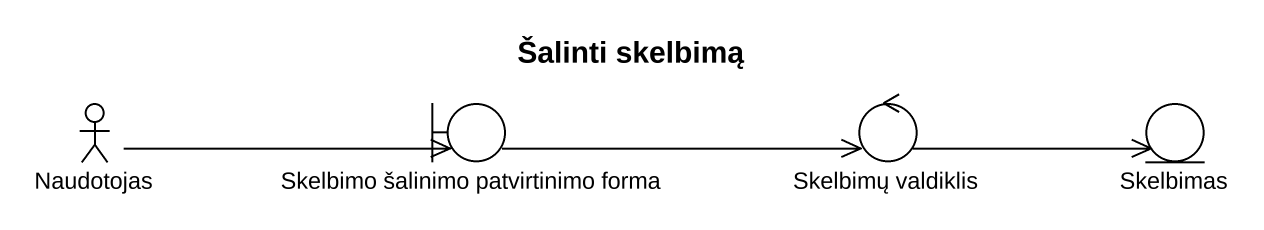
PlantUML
@startuml
title Šalinti skelbimą
actor Naudotojas
boundary "Skelbimo šalinimo patvirtinimo forma" as Skelbimo_šalinimo
control "Skelbimų valdiklis" as Skelbimų_valdiklis
entity Skelbimas
Naudotojas -right-> Skelbimo_šalinimo
Skelbimo_šalinimo -right-> Skelbimų_valdiklis
Skelbimų_valdiklis -right-> Skelbimas
@enduml
